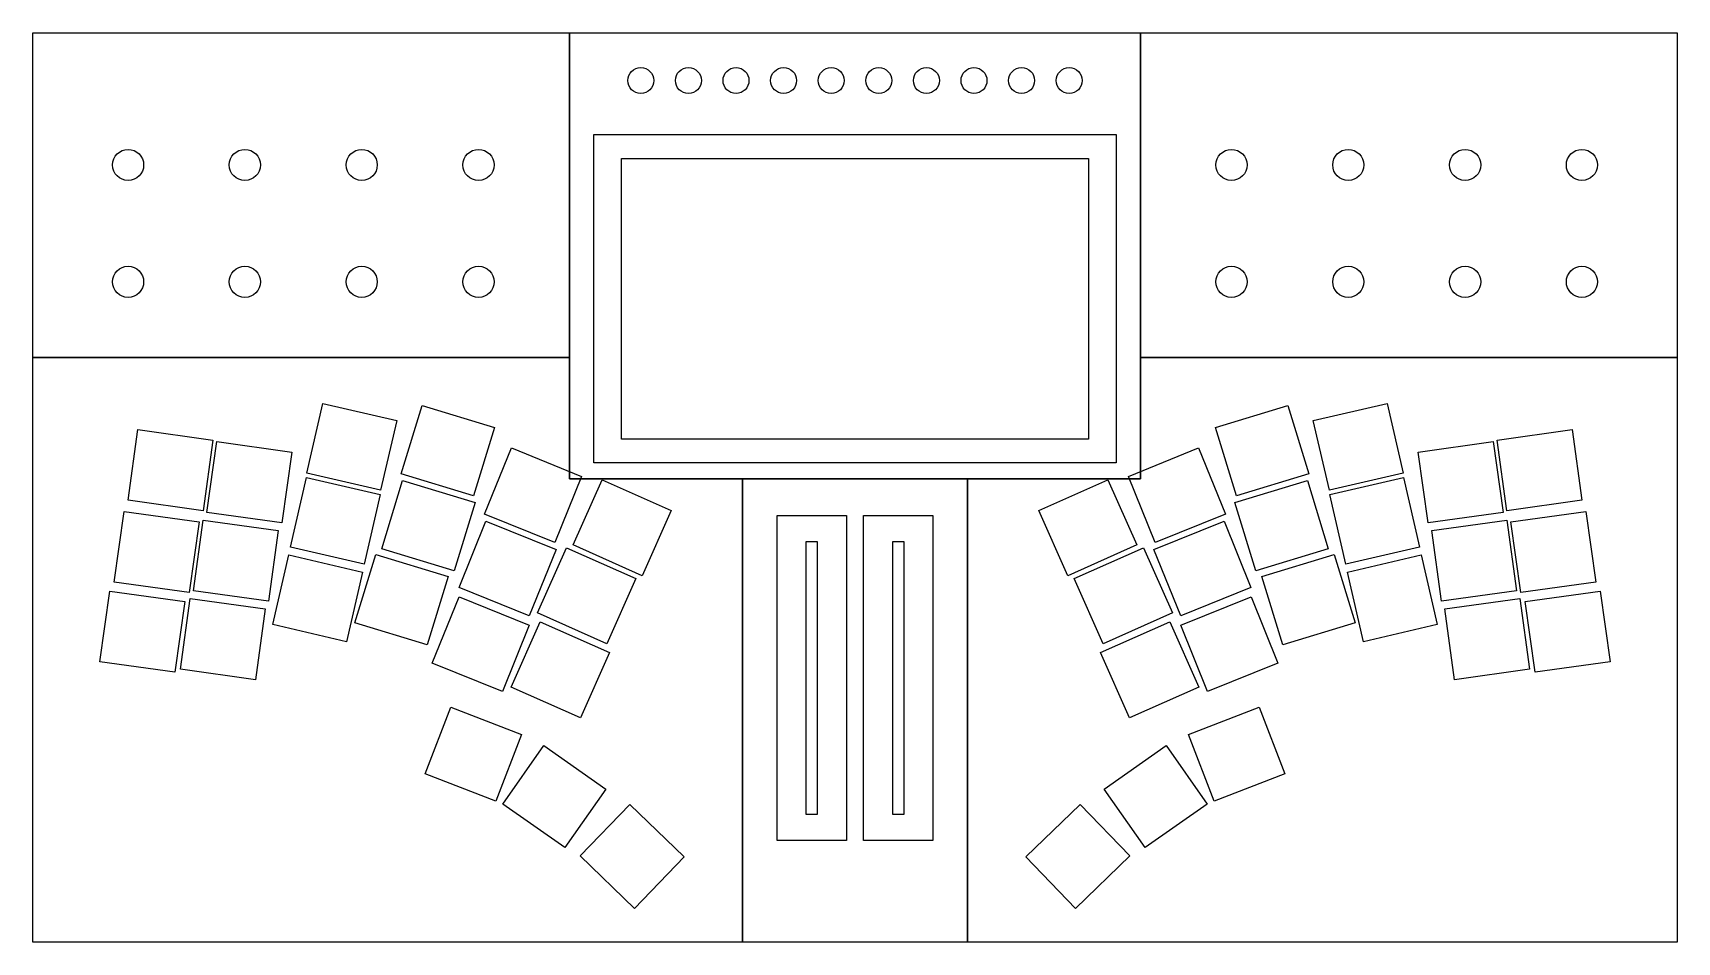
# Model space of a CAD drawing. Header units: millimetres. Extents: x 0 to 380, y 0 to 210.
import ezdxf

# ---------------------------------------------------------------- set-up
doc = ezdxf.new("R2010")
doc.units = ezdxf.units.MM
for name, color, linetype in [('FADER_ENVELOPE', 3, 'Continuous'), ('KEYCAP_PHOTO_REF', 4, 'Continuous'), ('LCD_REAR_ENVELOPE', 5, 'Continuous'), ('OUTLINE', 7, 'Continuous'), ('SEAMS', 8, 'Continuous'), ('THROUGH_CUT', 1, 'Continuous')]:
    doc.layers.add(name, color=color, linetype=linetype)

msp = doc.modelspace()

# ---------------------------------------------------------------- linework, layer by layer
at = {"layer": 'FADER_ENVELOPE'}
for points in [[(172, 98.5), (188, 98.5), (188, 23.5), (172, 23.5)], [(192, 98.5), (208, 98.5), (208, 23.5), (192, 23.5)]]:
    msp.add_lwpolyline(points, close=True, dxfattribs=at)
at = {"layer": 'KEYCAP_PHOTO_REF'}
for points in [[(84.08, 120.47), (80.37, 104.39), (63.32, 108.33), (67.03, 124.41)], [(106.68, 118.83), (101.86, 103.05), (85.12, 108.17), (89.94, 123.95)], [(290.06, 123.95), (294.88, 108.17), (278.14, 103.05), (273.32, 118.83)], [(312.97, 124.41), (316.68, 108.33), (299.63, 104.39), (295.92, 120.47)], [(41.61, 115.95), (39.32, 99.61), (21.99, 102.05), (24.28, 118.39)], [(355.72, 118.39), (358.01, 102.05), (340.68, 99.61), (338.39, 115.95)], [(59.81, 113.15), (57.52, 96.81), (40.19, 99.25), (42.48, 115.59)], [(126.8, 107.57), (120.62, 92.27), (104.4, 98.83), (110.58, 114.13)], [(269.42, 114.13), (275.6, 98.83), (259.38, 92.27), (253.2, 107.57)], [(337.52, 115.59), (339.81, 99.25), (322.48, 96.81), (320.19, 113.15)], [(80.28, 103.37), (76.57, 87.29), (59.52, 91.23), (63.23, 107.31)], [(102.18, 101.53), (97.36, 85.75), (80.62, 90.87), (85.44, 106.65)], [(147.55, 99.68), (140.84, 84.6), (124.85, 91.72), (131.56, 106.8)], [(248.44, 106.8), (255.15, 91.72), (239.16, 84.6), (232.45, 99.68)], [(294.56, 106.65), (299.38, 90.87), (282.64, 85.75), (277.82, 101.53)], [(316.77, 107.31), (320.48, 91.23), (303.43, 87.29), (299.72, 103.37)], [(38.41, 97.05), (36.12, 80.71), (18.79, 83.15), (21.08, 99.49)], [(358.92, 99.49), (361.21, 83.15), (343.88, 80.71), (341.59, 97.05)], [(56.71, 95.05), (54.42, 78.71), (37.09, 81.15), (39.38, 97.49)], [(120.9, 90.67), (114.72, 75.37), (98.5, 81.93), (104.68, 97.23)], [(275.32, 97.23), (281.5, 81.93), (265.28, 75.37), (259.1, 90.67)], [(340.62, 97.49), (342.91, 81.15), (325.58, 78.71), (323.29, 95.05)], [(76.18, 85.47), (72.47, 69.39), (55.42, 73.33), (59.13, 89.41)], [(95.98, 84.43), (91.16, 68.65), (74.42, 73.77), (79.24, 89.55)], [(139.35, 83.98), (132.64, 68.9), (116.65, 76.02), (123.36, 91.1)], [(256.64, 91.1), (263.35, 76.02), (247.36, 68.9), (240.65, 83.98)], [(300.76, 89.55), (305.58, 73.77), (288.84, 68.65), (284.02, 84.43)], [(320.87, 89.41), (324.58, 73.33), (307.53, 69.39), (303.82, 85.47)], [(35.11, 78.65), (32.82, 62.31), (15.49, 64.75), (17.78, 81.09)], [(362.22, 81.09), (364.51, 64.75), (347.18, 62.31), (344.89, 78.65)], [(53.71, 76.95), (51.42, 60.61), (34.09, 63.05), (36.38, 79.39)], [(114.7, 73.17), (108.52, 57.87), (92.3, 64.43), (98.48, 79.73)], [(281.52, 79.73), (287.7, 64.43), (271.48, 57.87), (265.3, 73.17)], [(343.62, 79.39), (345.91, 63.05), (328.58, 60.61), (326.29, 76.95)], [(133.25, 66.88), (126.54, 51.8), (110.55, 58.92), (117.26, 74)], [(262.74, 74), (269.45, 58.92), (253.46, 51.8), (246.75, 66.88)], [(112.93, 47.97), (107.01, 32.56), (90.67, 38.83), (96.59, 54.24)], [(283.41, 54.24), (289.33, 38.83), (272.99, 32.56), (267.07, 47.97)], [(132.4, 35.34), (122.94, 21.82), (108.6, 31.86), (118.06, 45.38)], [(261.94, 45.38), (271.4, 31.86), (257.06, 21.82), (247.6, 35.34)], [(150.53, 19.66), (139.06, 7.79), (126.47, 19.94), (137.94, 31.81)], [(242.06, 31.81), (253.53, 19.94), (240.94, 7.79), (229.47, 19.66)]]:
    msp.add_lwpolyline(points, close=True, dxfattribs=at)
at = {"layer": 'LCD_REAR_ENVELOPE'}
msp.add_lwpolyline([(129.65, 186.5), (250.35, 186.5), (250.35, 110.7), (129.65, 110.7)], close=True, dxfattribs=at)
at = {"layer": 'OUTLINE'}
msp.add_lwpolyline([(0, 210), (380, 210), (380, 0), (0, 0)], close=True, dxfattribs=at)
at = {"layer": 'SEAMS'}
for points in [[(0, 210), (124, 210), (124, 135), (0, 135)], [(124, 210), (256, 210), (256, 107), (124, 107)], [(256, 210), (380, 210), (380, 135), (256, 135)], [(0, 135), (124, 135), (124, 107), (164, 107), (164, 0), (0, 0)], [(256, 135), (380, 135), (380, 0), (216, 0), (216, 107), (256, 107)], [(164, 107), (216, 107), (216, 0), (164, 0)]]:
    msp.add_lwpolyline(points, close=True, dxfattribs=at)
at = {"layer": 'THROUGH_CUT'}
for points in [[(136, 181), (244, 181), (244, 116.2), (136, 116.2)], [(178.75, 92.5), (181.25, 92.5), (181.25, 29.5), (178.75, 29.5)], [(198.75, 92.5), (201.25, 92.5), (201.25, 29.5), (198.75, 29.5)]]:
    msp.add_lwpolyline(points, close=True, dxfattribs=at)
for centre, radius in [((140.5, 199), 3), ((151.5, 199), 3), ((162.5, 199), 3), ((173.5, 199), 3), ((184.5, 199), 3), ((195.5, 199), 3), ((206.5, 199), 3), ((217.5, 199), 3), ((228.5, 199), 3), ((239.5, 199), 3), ((22, 179.5), 3.6), ((49, 179.5), 3.6), ((76, 179.5), 3.6), ((103, 179.5), 3.6), ((277, 179.5), 3.6), ((304, 179.5), 3.6), ((331, 179.5), 3.6), ((358, 179.5), 3.6), ((22, 152.5), 3.6), ((49, 152.5), 3.6), ((76, 152.5), 3.6), ((103, 152.5), 3.6), ((277, 152.5), 3.6), ((304, 152.5), 3.6), ((331, 152.5), 3.6), ((358, 152.5), 3.6)]:
    msp.add_circle(centre, radius, dxfattribs=at)

doc.saveas('drawing.dxf')
